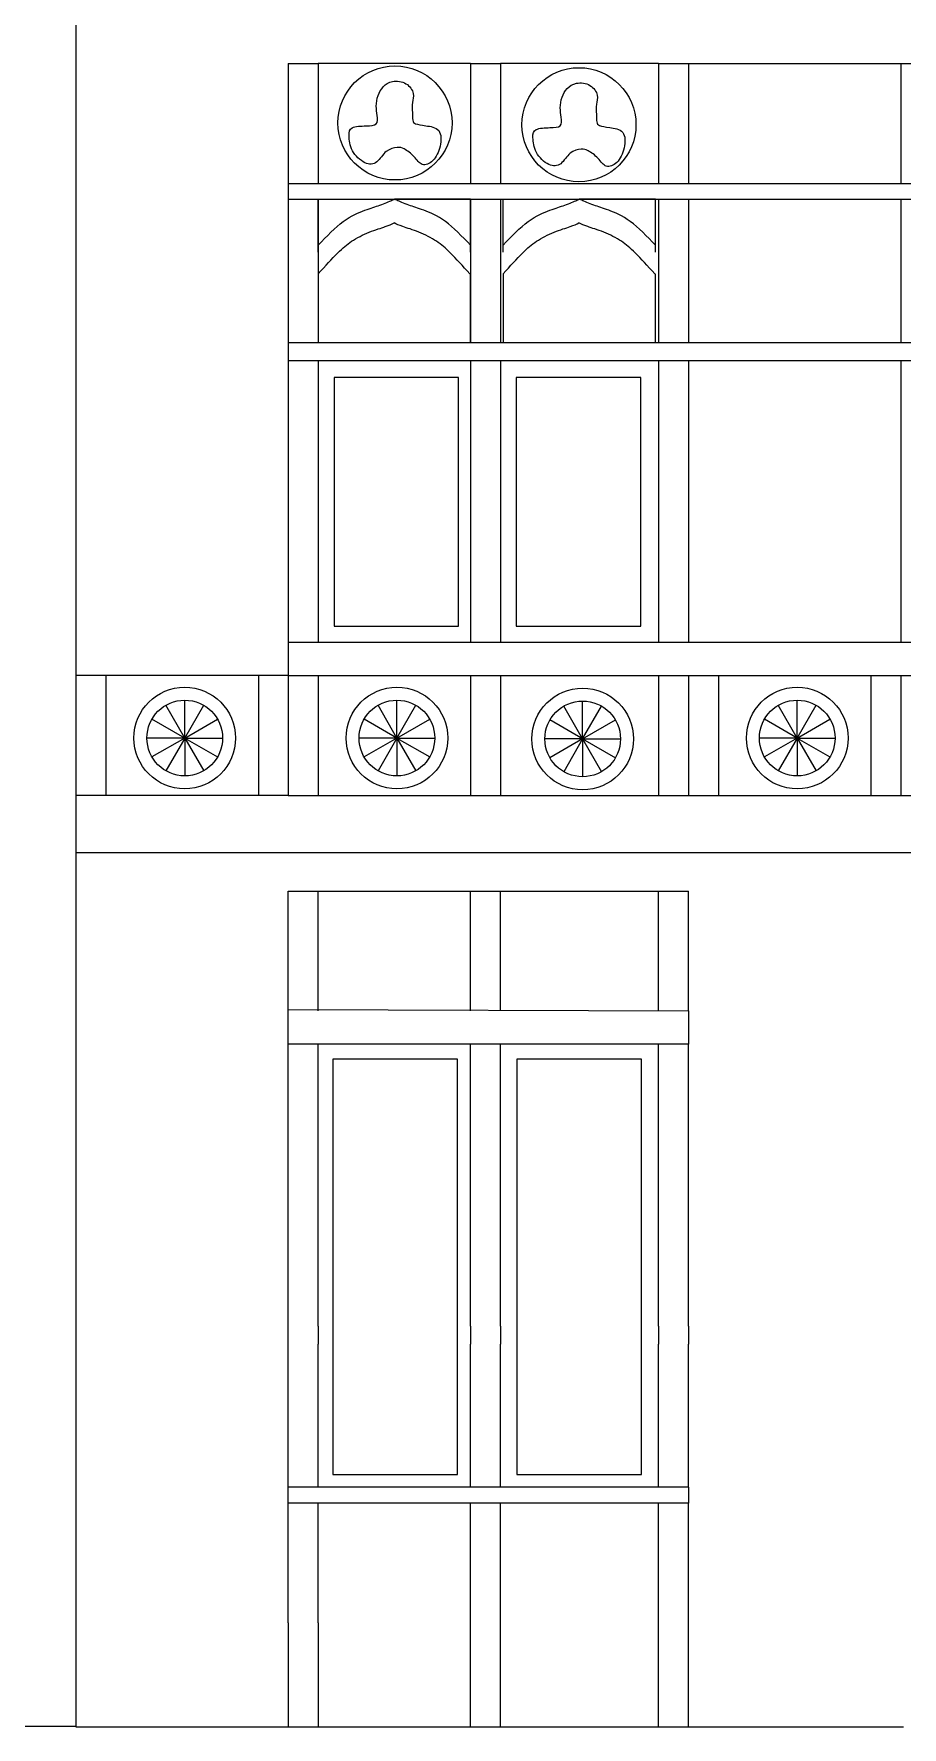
# Model space of a CAD drawing. Header units: centimetres. Extents: x -61 to 61, y -26 to 26.
# Drawn here: x 19.19 to 24.64, y -23.35 to -12.72 of the extents above; entities that cross this region are included whole.
import ezdxf

# ---------------------------------------------------------------- set-up
doc = ezdxf.new("R2010")
doc.units = ezdxf.units.CM
doc.header["$MEASUREMENT"] = 0
doc.layers.add('layer 1', color=7, linetype='Continuous')

msp = doc.modelspace()

# ---------------------------------------------------------------- linework, layer by layer
at = {"layer": 'layer 1', "color": 177, "lineweight": 9}
for points in [[(19.45471, -23.34542), (19.45471, -23.34542), (19.45471, -12.0619), (19.45471, -12.0619)], [(20.78664, -12.9035), (20.78664, -12.9035), (20.97435, -12.90314), (20.97435, -12.90314)], [(20.78664, -12.9035), (20.78664, -12.9035), (20.78664, -13.65576), (20.78664, -13.65576)], [(20.97435, -12.90314), (20.97435, -12.90314), (20.97435, -13.65576), (20.97435, -13.65576)], [(21.93084, -12.90314), (21.93084, -12.90314), (20.97435, -12.90314), (20.97435, -12.90314)], [(21.93084, -12.90314), (21.93084, -12.90314), (21.93084, -13.65576), (21.93084, -13.65576)], [(21.93084, -12.90314), (21.93084, -12.90314), (22.11855, -12.90314), (22.11855, -12.90314)], [(22.11855, -12.90314), (22.11855, -12.90314), (22.11855, -13.65576), (22.11855, -13.65576)], [(23.11168, -12.90314), (23.11168, -12.90314), (22.11855, -12.90314), (22.11855, -12.90314)], [(23.11168, -12.90314), (23.11168, -12.90314), (23.11168, -13.65576), (23.11168, -13.65576)], [(23.11168, -12.90314), (23.11168, -12.90314), (23.29939, -12.90314), (23.29939, -12.90314)], [(23.29939, -12.90314), (23.29939, -12.90314), (23.29939, -13.65576), (23.29939, -13.65576)], [(24.6313, -12.90314), (24.6313, -12.90314), (24.6313, -13.65576), (24.6313, -13.65576)], [(20.78664, -13.65576), (20.78664, -13.65576), (30.80101, -13.65576), (30.80101, -13.65576)], [(20.78664, -13.65576), (20.78664, -13.65576), (20.78664, -13.75475), (20.78664, -13.75475)], [(20.78664, -13.75475), (20.78664, -13.75475), (20.78664, -14.65322), (20.78664, -14.65322)], [(20.78664, -13.75475), (20.78664, -13.75475), (30.80101, -13.75475), (30.80101, -13.75475)], [(20.97435, -13.75475), (20.97435, -13.75475), (20.97435, -14.65322), (20.97435, -14.65322)], [(21.93084, -13.75475), (21.93084, -13.75475), (21.93084, -14.65322), (21.93084, -14.65322)], [(22.11855, -13.75475), (22.11855, -13.75475), (22.11855, -14.65322), (22.11855, -14.65322)], [(23.11168, -13.75475), (23.11168, -13.75475), (23.11168, -14.65322), (23.11168, -14.65322)], [(23.29939, -13.75475), (23.29939, -13.75475), (23.29939, -14.65322), (23.29939, -14.65322)], [(24.6313, -13.75475), (24.6313, -13.75475), (24.6313, -14.65322), (24.6313, -14.65322)], [(20.78664, -14.65322), (20.78664, -14.65322), (30.80101, -14.65322), (30.80101, -14.65322)], [(20.78664, -14.65322), (20.78664, -14.65322), (20.78664, -14.76665), (20.78664, -14.76665)], [(20.78664, -14.76665), (20.78664, -14.76665), (20.78664, -16.53611), (20.78664, -16.53611)], [(20.78664, -14.76665), (20.78664, -14.76665), (30.80101, -14.76665), (30.80101, -14.76665)], [(20.97435, -14.76665), (20.97435, -14.76665), (20.97435, -16.53611), (20.97435, -16.53611)], [(21.93084, -14.76665), (21.93084, -14.76665), (21.93084, -16.53611), (21.93084, -16.53611)], [(22.11855, -14.76665), (22.11855, -14.76665), (22.11855, -16.53611), (22.11855, -16.53611)], [(23.11168, -14.76665), (23.11168, -14.76665), (23.11168, -16.53611), (23.11168, -16.53611)], [(23.29939, -14.76665), (23.29939, -14.76665), (23.29939, -16.53611), (23.29939, -16.53611)], [(24.6313, -14.76665), (24.6313, -14.76665), (24.6313, -16.53611), (24.6313, -16.53611)], [(20.78664, -16.53611), (20.78664, -16.53611), (30.98872, -16.53611), (30.98872, -16.53611)], [(20.78664, -16.53611), (20.78664, -16.53611), (20.78664, -16.74509), (20.78664, -16.74509)], [(20.78664, -16.74509), (20.78664, -16.74509), (19.45473, -16.74509), (19.45473, -16.74509)], [(19.64244, -16.74509), (19.64244, -16.74509), (19.64244, -17.49702), (19.64244, -17.49702)], [(20.59892, -16.74509), (20.59892, -16.74509), (20.59892, -17.49702), (20.59892, -17.49702)], [(20.78664, -16.74509), (20.78664, -16.74509), (20.78664, -17.49702), (20.78664, -17.49702)], [(20.78664, -16.74509), (20.78664, -16.74509), (32.13292, -16.74509), (32.13292, -16.74509)], [(20.97435, -16.74509), (20.97435, -16.74509), (20.97435, -17.49702), (20.97435, -17.49702)], [(21.93084, -16.74509), (21.93084, -16.74509), (21.93084, -17.49702), (21.93084, -17.49702)], [(22.11855, -16.74509), (22.11855, -16.74509), (22.11855, -17.49702), (22.11855, -17.49702)], [(23.11168, -16.74509), (23.11168, -16.74509), (23.11168, -17.49702), (23.11168, -17.49702)], [(23.29939, -16.74509), (23.29939, -16.74509), (23.29939, -17.49702), (23.29939, -17.49702)], [(23.48711, -16.74509), (23.48711, -16.74509), (23.48711, -17.49702), (23.48711, -17.49702)], [(24.44359, -16.74509), (24.44359, -16.74509), (24.44359, -17.49702), (24.44359, -17.49702)], [(24.6313, -16.74509), (24.6313, -16.74509), (24.6313, -17.49702), (24.6313, -17.49702)], [(20.13678, -17.13692), (20.13678, -17.13692), (20.13678, -16.89939), (20.13678, -16.89939)], [(21.46869, -17.13692), (21.46869, -17.13692), (21.46869, -16.89939), (21.46869, -16.89939)], [(23.98144, -17.13692), (23.98144, -17.13692), (23.98144, -16.89939), (23.98144, -16.89939)], [(20.13678, -17.13692), (20.13678, -17.13692), (20.01801, -16.93121), (20.01801, -16.93121)], [(20.13678, -17.13692), (20.13678, -17.13692), (20.25554, -16.93121), (20.25554, -16.93121)], [(21.46869, -17.13692), (21.46869, -17.13692), (21.34992, -16.93121), (21.34992, -16.93121)], [(21.46869, -17.13692), (21.46869, -17.13692), (21.58745, -16.93121), (21.58745, -16.93121)], [(22.63458, -17.14242), (22.63458, -17.14242), (22.51581, -16.93671), (22.51581, -16.93671)], [(22.63458, -17.14242), (22.63458, -17.14242), (22.63458, -16.90489), (22.63458, -16.90489)], [(22.63458, -17.14242), (22.63458, -17.14242), (22.75335, -16.93671), (22.75335, -16.93671)], [(23.98144, -17.13692), (23.98144, -17.13692), (23.86268, -16.93121), (23.86268, -16.93121)], [(23.98144, -17.13692), (23.98144, -17.13692), (24.10021, -16.93121), (24.10021, -16.93121)], [(20.13678, -17.13692), (20.13678, -17.13692), (19.93107, -17.01815), (19.93107, -17.01815)], [(20.13678, -17.13692), (20.13678, -17.13692), (20.34248, -17.01815), (20.34248, -17.01815)], [(21.46869, -17.13692), (21.46869, -17.13692), (21.26298, -17.01815), (21.26298, -17.01815)], [(21.46869, -17.13692), (21.46869, -17.13692), (21.6744, -17.01815), (21.6744, -17.01815)], [(22.63458, -17.14242), (22.63458, -17.14242), (22.42887, -17.02366), (22.42887, -17.02366)], [(22.63458, -17.14242), (22.63458, -17.14242), (22.84029, -17.02366), (22.84029, -17.02366)], [(23.98144, -17.13692), (23.98144, -17.13692), (23.77573, -17.01815), (23.77573, -17.01815)], [(23.98144, -17.13692), (23.98144, -17.13692), (24.18715, -17.01815), (24.18715, -17.01815)], [(20.13678, -17.13692), (20.13678, -17.13692), (19.89924, -17.13692), (19.89924, -17.13692)], [(20.13678, -17.13692), (20.13678, -17.13692), (19.93107, -17.25568), (19.93107, -17.25568)], [(20.13678, -17.13692), (20.13678, -17.13692), (20.01801, -17.34263), (20.01801, -17.34263)], [(20.13678, -17.13692), (20.13678, -17.13692), (20.13678, -17.37445), (20.13678, -17.37445)], [(20.13678, -17.13692), (20.13678, -17.13692), (20.25554, -17.34263), (20.25554, -17.34263)], [(20.13678, -17.13692), (20.13678, -17.13692), (20.34248, -17.25568), (20.34248, -17.25568)], [(20.13678, -17.13692), (20.13678, -17.13692), (20.37431, -17.13692), (20.37431, -17.13692)], [(21.46869, -17.13692), (21.46869, -17.13692), (21.23116, -17.13692), (21.23116, -17.13692)], [(21.46869, -17.13692), (21.46869, -17.13692), (21.26298, -17.25568), (21.26298, -17.25568)], [(21.46869, -17.13692), (21.46869, -17.13692), (21.34992, -17.34263), (21.34992, -17.34263)], [(21.46869, -17.13692), (21.46869, -17.13692), (21.46869, -17.37445), (21.46869, -17.37445)], [(21.46869, -17.13692), (21.46869, -17.13692), (21.58745, -17.34263), (21.58745, -17.34263)], [(21.46869, -17.13692), (21.46869, -17.13692), (21.6744, -17.25568), (21.6744, -17.25568)], [(21.46869, -17.13692), (21.46869, -17.13692), (21.70622, -17.13692), (21.70622, -17.13692)], [(22.63458, -17.14242), (22.63458, -17.14242), (22.39705, -17.14242), (22.39705, -17.14242)], [(22.63458, -17.14242), (22.63458, -17.14242), (22.42887, -17.26119), (22.42887, -17.26119)], [(22.63458, -17.14242), (22.63458, -17.14242), (22.51581, -17.34813), (22.51581, -17.34813)], [(22.63458, -17.14242), (22.63458, -17.14242), (22.63458, -17.37995), (22.63458, -17.37995)], [(22.63458, -17.14242), (22.63458, -17.14242), (22.75335, -17.34813), (22.75335, -17.34813)], [(22.63458, -17.14242), (22.63458, -17.14242), (22.84029, -17.26119), (22.84029, -17.26119)], [(22.63458, -17.14242), (22.63458, -17.14242), (22.87211, -17.14242), (22.87211, -17.14242)], [(23.98144, -17.13692), (23.98144, -17.13692), (23.74391, -17.13692), (23.74391, -17.13692)], [(23.98144, -17.13692), (23.98144, -17.13692), (23.77573, -17.25568), (23.77573, -17.25568)], [(23.98144, -17.13692), (23.98144, -17.13692), (23.86268, -17.34263), (23.86268, -17.34263)], [(23.98144, -17.13692), (23.98144, -17.13692), (23.98144, -17.37445), (23.98144, -17.37445)], [(23.98144, -17.13692), (23.98144, -17.13692), (24.10021, -17.34263), (24.10021, -17.34263)], [(23.98144, -17.13692), (23.98144, -17.13692), (24.18715, -17.25568), (24.18715, -17.25568)], [(23.98144, -17.13692), (23.98144, -17.13692), (24.21897, -17.13692), (24.21897, -17.13692)], [(20.78664, -17.49702), (20.78664, -17.49702), (19.45473, -17.49702), (19.45473, -17.49702)], [(20.78664, -17.49702), (20.78664, -17.49702), (32.13292, -17.49702), (32.13292, -17.49702)], [(19.45471, -17.85611), (19.45471, -17.85611), (32.1329, -17.85611), (32.1329, -17.85611)], [(20.78664, -22.69157), (20.78664, -22.69157), (20.78664, -18.0977), (20.78664, -18.0977)], [(20.78664, -18.0977), (20.78664, -18.0977), (23.29939, -18.0977), (23.29939, -18.0977)], [(20.97435, -18.84962), (20.97435, -18.84962), (20.97435, -18.0977), (20.97435, -18.0977)], [(21.93084, -18.84962), (21.93084, -18.84962), (21.93084, -18.0977), (21.93084, -18.0977)], [(22.11855, -18.84962), (22.11855, -18.84962), (22.11855, -18.0977), (22.11855, -18.0977)], [(23.11168, -18.84962), (23.11168, -18.84962), (23.11168, -18.0977), (23.11168, -18.0977)], [(23.29939, -18.84962), (23.29939, -18.84962), (23.29939, -18.0977), (23.29939, -18.0977)], [(20.97435, -20.82806), (20.97435, -20.82806), (20.97435, -19.0586), (20.97435, -19.0586)], [(21.93084, -20.82806), (21.93084, -20.82806), (21.93084, -19.0586), (21.93084, -19.0586)], [(22.11855, -20.82806), (22.11855, -20.82806), (22.11855, -19.0586), (22.11855, -19.0586)], [(23.11168, -20.82806), (23.11168, -20.82806), (23.11168, -19.0586), (23.11168, -19.0586)], [(23.29939, -20.82806), (23.29939, -20.82806), (23.29939, -19.0586), (23.29939, -19.0586)], [(20.97435, -20.82806), (20.97435, -20.82806), (20.97435, -20.94149), (20.97435, -20.94149)], [(21.93084, -20.82806), (21.93084, -20.82806), (21.93084, -20.94149), (21.93084, -20.94149)], [(22.11855, -20.82806), (22.11855, -20.82806), (22.11855, -20.94149), (22.11855, -20.94149)], [(23.11168, -20.82806), (23.11168, -20.82806), (23.11168, -20.94149), (23.11168, -20.94149)], [(23.29939, -20.82806), (23.29939, -20.82806), (23.29939, -20.94149), (23.29939, -20.94149)], [(20.97435, -21.83996), (20.97435, -21.83996), (20.97435, -20.94149), (20.97435, -20.94149)], [(21.93084, -21.83996), (21.93084, -21.83996), (21.93084, -20.94149), (21.93084, -20.94149)], [(22.11855, -21.83996), (22.11855, -21.83996), (22.11855, -20.94149), (22.11855, -20.94149)], [(23.11168, -21.83996), (23.11168, -21.83996), (23.11168, -20.94149), (23.11168, -20.94149)], [(23.29939, -21.83996), (23.29939, -21.83996), (23.29939, -20.94149), (23.29939, -20.94149)], [(23.29939, -21.83996), (23.29939, -21.83996), (20.78664, -21.83996), (20.78664, -21.83996)], [(23.29939, -21.83996), (23.29939, -21.83996), (23.29939, -21.93895), (23.29939, -21.93895)], [(23.29939, -21.93895), (23.29939, -21.93895), (20.78664, -21.93895), (20.78664, -21.93895)], [(20.97435, -22.69157), (20.97435, -22.69157), (20.97435, -21.93895), (20.97435, -21.93895)], [(21.93084, -23.34542), (21.93084, -23.34542), (21.93084, -21.93895), (21.93084, -21.93895)], [(22.11855, -23.34542), (22.11855, -23.34542), (22.11855, -21.93895), (22.11855, -21.93895)], [(23.11168, -23.34542), (23.11168, -23.34542), (23.11168, -21.93895), (23.11168, -21.93895)], [(23.29939, -23.34542), (23.29939, -23.34542), (23.29939, -21.93895), (23.29939, -21.93895)], [(20.78664, -22.69157), (20.78664, -22.69157), (20.78664, -23.34542), (20.78664, -23.34542)], [(20.97435, -22.69157), (20.97435, -22.69157), (20.97435, -23.34542), (20.97435, -23.34542)]]:
    msp.add_open_spline(points, degree=3, dxfattribs=at)
for points, knots in [([(21.45651, -13.6341), (21.65423, -13.6341), (21.81452, -13.47381), (21.81452, -13.27609), (21.81452, -13.27609), (21.81452, -13.07837), (21.65423, -12.91808), (21.45651, -12.91808), (21.45651, -12.91808), (21.25879, -12.91808), (21.0985, -13.07837), (21.0985, -13.27609), (21.0985, -13.27609), (21.0985, -13.47381), (21.25879, -13.6341), (21.45651, -13.6341)], [0, 0, 0, 0, 0.2, 0.2, 0.2, 0.2, 0.4, 0.4, 0.4, 0.4, 0.6, 0.6, 0.6, 0.6, 1, 1, 1, 1]), ([(22.6114, -13.6451), (22.80913, -13.6451), (22.96941, -13.48481), (22.96941, -13.28709), (22.96941, -13.28709), (22.96941, -13.08937), (22.80913, -12.92908), (22.6114, -12.92908), (22.6114, -12.92908), (22.41368, -12.92908), (22.2534, -13.08937), (22.2534, -13.28709), (22.2534, -13.28709), (22.2534, -13.48481), (22.41368, -13.6451), (22.6114, -13.6451)], [0, 0, 0, 0, 0.2, 0.2, 0.2, 0.2, 0.4, 0.4, 0.4, 0.4, 0.6, 0.6, 0.6, 0.6, 1, 1, 1, 1]), ([(23.29939, -12.90314), (23.29939, -12.90314), (24.6313, -12.90314), (24.6313, -12.90314), (24.6313, -12.90314), (24.6313, -12.90314), (24.81902, -12.90314), (24.81902, -12.90314)], [0, 0, 0, 0, 0.33333333, 0.33333333, 0.33333333, 0.33333333, 1, 1, 1, 1]), ([(20.13678, -17.45589), (20.31294, -17.45589), (20.45574, -17.31308), (20.45574, -17.13692), (20.45574, -17.13692), (20.45574, -16.96076), (20.31294, -16.81795), (20.13678, -16.81795), (20.13678, -16.81795), (19.96061, -16.81795), (19.81781, -16.96076), (19.81781, -17.13692), (19.81781, -17.13692), (19.81781, -17.31308), (19.96061, -17.45589), (20.13678, -17.45589)], [0, 0, 0, 0, 0.2, 0.2, 0.2, 0.2, 0.4, 0.4, 0.4, 0.4, 0.6, 0.6, 0.6, 0.6, 1, 1, 1, 1]), ([(20.13678, -17.37445), (20.26796, -17.37445), (20.37431, -17.2681), (20.37431, -17.13692), (20.37431, -17.13692), (20.37431, -17.00574), (20.26796, -16.89939), (20.13678, -16.89939), (20.13678, -16.89939), (20.00559, -16.89939), (19.89924, -17.00574), (19.89924, -17.13692), (19.89924, -17.13692), (19.89924, -17.2681), (20.00559, -17.37445), (20.13678, -17.37445)], [0, 0, 0, 0, 0.2, 0.2, 0.2, 0.2, 0.4, 0.4, 0.4, 0.4, 0.6, 0.6, 0.6, 0.6, 1, 1, 1, 1]), ([(21.46869, -17.45589), (21.64485, -17.45589), (21.78766, -17.31308), (21.78766, -17.13692), (21.78766, -17.13692), (21.78766, -16.96076), (21.64485, -16.81795), (21.46869, -16.81795), (21.46869, -16.81795), (21.29253, -16.81795), (21.14972, -16.96076), (21.14972, -17.13692), (21.14972, -17.13692), (21.14972, -17.31308), (21.29253, -17.45589), (21.46869, -17.45589)], [0, 0, 0, 0, 0.2, 0.2, 0.2, 0.2, 0.4, 0.4, 0.4, 0.4, 0.6, 0.6, 0.6, 0.6, 1, 1, 1, 1]), ([(21.46869, -17.37445), (21.59987, -17.37445), (21.70622, -17.2681), (21.70622, -17.13692), (21.70622, -17.13692), (21.70622, -17.00574), (21.59987, -16.89939), (21.46869, -16.89939), (21.46869, -16.89939), (21.3375, -16.89939), (21.23116, -17.00574), (21.23116, -17.13692), (21.23116, -17.13692), (21.23116, -17.2681), (21.3375, -17.37445), (21.46869, -17.37445)], [0, 0, 0, 0, 0.2, 0.2, 0.2, 0.2, 0.4, 0.4, 0.4, 0.4, 0.6, 0.6, 0.6, 0.6, 1, 1, 1, 1]), ([(22.63458, -17.46139), (22.81074, -17.46139), (22.95355, -17.31858), (22.95355, -17.14242), (22.95355, -17.14242), (22.95355, -16.96626), (22.81074, -16.82345), (22.63458, -16.82345), (22.63458, -16.82345), (22.45842, -16.82345), (22.31561, -16.96626), (22.31561, -17.14242), (22.31561, -17.14242), (22.31561, -17.31858), (22.45842, -17.46139), (22.63458, -17.46139)], [0, 0, 0, 0, 0.2, 0.2, 0.2, 0.2, 0.4, 0.4, 0.4, 0.4, 0.6, 0.6, 0.6, 0.6, 1, 1, 1, 1]), ([(23.98144, -17.45589), (24.1576, -17.45589), (24.30041, -17.31308), (24.30041, -17.13692), (24.30041, -17.13692), (24.30041, -16.96076), (24.1576, -16.81795), (23.98144, -16.81795), (23.98144, -16.81795), (23.80528, -16.81795), (23.66247, -16.96076), (23.66247, -17.13692), (23.66247, -17.13692), (23.66247, -17.31308), (23.80528, -17.45589), (23.98144, -17.45589)], [0, 0, 0, 0, 0.2, 0.2, 0.2, 0.2, 0.4, 0.4, 0.4, 0.4, 0.6, 0.6, 0.6, 0.6, 1, 1, 1, 1]), ([(23.98144, -17.37445), (24.11262, -17.37445), (24.21897, -17.2681), (24.21897, -17.13692), (24.21897, -17.13692), (24.21897, -17.00574), (24.11262, -16.89939), (23.98144, -16.89939), (23.98144, -16.89939), (23.85026, -16.89939), (23.74391, -17.00574), (23.74391, -17.13692), (23.74391, -17.13692), (23.74391, -17.2681), (23.85026, -17.37445), (23.98144, -17.37445)], [0, 0, 0, 0, 0.2, 0.2, 0.2, 0.2, 0.4, 0.4, 0.4, 0.4, 0.6, 0.6, 0.6, 0.6, 1, 1, 1, 1]), ([(22.63458, -17.37995), (22.76576, -17.37995), (22.87211, -17.2736), (22.87211, -17.14242), (22.87211, -17.14242), (22.87211, -17.01124), (22.76576, -16.90489), (22.63458, -16.90489), (22.63458, -16.90489), (22.5034, -16.90489), (22.39705, -17.01124), (22.39705, -17.14242), (22.39705, -17.14242), (22.39705, -17.2736), (22.5034, -17.37995), (22.63458, -17.37995)], [0, 0, 0, 0, 0.2, 0.2, 0.2, 0.2, 0.4, 0.4, 0.4, 0.4, 0.6, 0.6, 0.6, 0.6, 1, 1, 1, 1]), ([(20.78664, -18.84135), (20.78664, -18.84135), (23.29939, -18.84962), (23.29939, -18.84962), (23.29939, -18.84962), (23.29939, -18.84962), (23.29939, -19.0586), (23.29939, -19.0586), (23.29939, -19.0586), (23.29939, -19.0586), (20.78664, -19.0586), (20.78664, -19.0586)], [0, 0, 0, 0, 0.25, 0.25, 0.25, 0.25, 0.5, 0.5, 0.5, 0.5, 1, 1, 1, 1])]:
    msp.add_open_spline(points, degree=3, knots=knots, dxfattribs=at)
at = {"layer": 'layer 1', "color": 242, "lineweight": 9}
for points, knots in [([(21.33926, -13.28243), (21.32826, -13.29343), (21.30442, -13.29343), (21.27418, -13.29434), (21.27418, -13.29434), (21.24393, -13.29526), (21.20727, -13.2971), (21.18802, -13.30626), (21.18802, -13.30626), (21.16877, -13.31543), (21.16694, -13.33193), (21.16785, -13.35759), (21.16785, -13.35759), (21.16877, -13.38326), (21.17244, -13.41808), (21.18985, -13.45017), (21.18985, -13.45017), (21.20727, -13.48225), (21.23844, -13.51158), (21.26685, -13.52533), (21.26685, -13.52533), (21.29526, -13.53908), (21.32093, -13.53724), (21.34201, -13.52074), (21.34201, -13.52074), (21.36309, -13.50424), (21.37959, -13.47308), (21.40165, -13.45511), (21.40165, -13.45511), (21.42372, -13.43714), (21.45134, -13.43235), (21.46967, -13.43052), (21.46967, -13.43052), (21.48801, -13.42869), (21.49704, -13.4298), (21.51439, -13.43952), (21.51439, -13.43952), (21.53174, -13.44925), (21.5574, -13.46758), (21.57665, -13.48774), (21.57665, -13.48774), (21.5959, -13.50791), (21.60873, -13.52991), (21.62798, -13.53632), (21.62798, -13.53632), (21.64723, -13.54274), (21.67289, -13.53358), (21.69398, -13.5125), (21.69398, -13.5125), (21.71506, -13.49141), (21.73156, -13.45842), (21.73988, -13.42207), (21.73988, -13.42207), (21.74821, -13.38573), (21.74837, -13.34604), (21.73095, -13.32403), (21.73095, -13.32403), (21.71353, -13.30204), (21.67855, -13.29774), (21.6499, -13.29361), (21.6499, -13.29361), (21.62125, -13.28949), (21.59893, -13.28557), (21.58607, -13.28074), (21.58607, -13.28074), (21.57322, -13.27591), (21.56982, -13.27019), (21.56822, -13.25873), (21.56822, -13.25873), (21.56663, -13.24727), (21.56684, -13.23006), (21.56594, -13.21014), (21.56594, -13.21014), (21.56505, -13.19022), (21.56306, -13.16758), (21.56573, -13.14801), (21.56573, -13.14801), (21.56841, -13.12844), (21.57574, -13.11194), (21.57115, -13.09086), (21.57115, -13.09086), (21.56657, -13.06978), (21.55007, -13.04412), (21.52532, -13.02945), (21.52532, -13.02945), (21.50058, -13.01479), (21.46758, -13.01112), (21.44192, -13.0157), (21.44192, -13.0157), (21.41625, -13.02029), (21.39792, -13.03312), (21.38325, -13.0487), (21.38325, -13.0487), (21.36859, -13.06428), (21.35759, -13.08262), (21.35026, -13.1037), (21.35026, -13.1037), (21.34292, -13.12478), (21.33926, -13.14861), (21.33926, -13.16969), (21.33926, -13.16969), (21.33926, -13.19077), (21.34292, -13.2091), (21.34567, -13.22926), (21.34567, -13.22926), (21.34843, -13.24943), (21.35026, -13.27143), (21.33926, -13.28243)], [0, 0, 0, 0, 0.03571429, 0.03571429, 0.03571429, 0.03571429, 0.07142857, 0.07142857, 0.07142857, 0.07142857, 0.10714286, 0.10714286, 0.10714286, 0.10714286, 0.14285714, 0.14285714, 0.14285714, 0.14285714, 0.17857143, 0.17857143, 0.17857143, 0.17857143, 0.21428571, 0.21428571, 0.21428571, 0.21428571, 0.25, 0.25, 0.25, 0.25, 0.28571429, 0.28571429, 0.28571429, 0.28571429, 0.32142857, 0.32142857, 0.32142857, 0.32142857, 0.35714286, 0.35714286, 0.35714286, 0.35714286, 0.39285714, 0.39285714, 0.39285714, 0.39285714, 0.42857143, 0.42857143, 0.42857143, 0.42857143, 0.46428571, 0.46428571, 0.46428571, 0.46428571, 0.5, 0.5, 0.5, 0.5, 0.53571429, 0.53571429, 0.53571429, 0.53571429, 0.57142857, 0.57142857, 0.57142857, 0.57142857, 0.60714286, 0.60714286, 0.60714286, 0.60714286, 0.64285714, 0.64285714, 0.64285714, 0.64285714, 0.67857143, 0.67857143, 0.67857143, 0.67857143, 0.71428571, 0.71428571, 0.71428571, 0.71428571, 0.75, 0.75, 0.75, 0.75, 0.78571429, 0.78571429, 0.78571429, 0.78571429, 0.82142857, 0.82142857, 0.82142857, 0.82142857, 0.85714286, 0.85714286, 0.85714286, 0.85714286, 0.89285714, 0.89285714, 0.89285714, 0.89285714, 0.92857143, 0.92857143, 0.92857143, 0.92857143, 1, 1, 1, 1]), ([(22.49415, -13.29343), (22.48315, -13.30443), (22.45932, -13.30443), (22.42907, -13.30534), (22.42907, -13.30534), (22.39883, -13.30626), (22.36216, -13.3081), (22.34291, -13.31726), (22.34291, -13.31726), (22.32367, -13.32643), (22.32183, -13.34293), (22.32275, -13.36859), (22.32275, -13.36859), (22.32367, -13.39426), (22.32733, -13.42908), (22.34474, -13.46117), (22.34474, -13.46117), (22.36216, -13.49325), (22.39333, -13.52258), (22.42174, -13.53633), (22.42174, -13.53633), (22.45016, -13.55008), (22.47582, -13.54824), (22.4969, -13.53174), (22.4969, -13.53174), (22.51798, -13.51524), (22.53448, -13.48408), (22.55655, -13.46611), (22.55655, -13.46611), (22.57861, -13.44814), (22.60623, -13.44335), (22.62457, -13.44152), (22.62457, -13.44152), (22.6429, -13.43969), (22.65193, -13.4408), (22.66928, -13.45052), (22.66928, -13.45052), (22.68663, -13.46025), (22.7123, -13.47858), (22.73154, -13.49874), (22.73154, -13.49874), (22.75079, -13.51891), (22.76363, -13.54091), (22.78287, -13.54732), (22.78287, -13.54732), (22.80212, -13.55374), (22.82779, -13.54458), (22.84887, -13.5235), (22.84887, -13.5235), (22.86995, -13.50242), (22.88645, -13.46942), (22.89477, -13.43307), (22.89477, -13.43307), (22.9031, -13.39673), (22.90326, -13.35704), (22.88584, -13.33503), (22.88584, -13.33503), (22.86843, -13.31304), (22.83344, -13.30874), (22.80479, -13.30462), (22.80479, -13.30462), (22.77614, -13.30049), (22.75382, -13.29657), (22.74097, -13.29174), (22.74097, -13.29174), (22.72811, -13.28691), (22.72471, -13.2812), (22.72312, -13.26973), (22.72312, -13.26973), (22.72152, -13.25827), (22.72173, -13.24106), (22.72083, -13.22114), (22.72083, -13.22114), (22.71994, -13.20122), (22.71796, -13.17858), (22.72063, -13.15901), (22.72063, -13.15901), (22.7233, -13.13944), (22.73063, -13.12295), (22.72605, -13.10186), (22.72605, -13.10186), (22.72146, -13.08078), (22.70496, -13.05512), (22.68021, -13.04045), (22.68021, -13.04045), (22.65547, -13.02579), (22.62247, -13.02213), (22.59681, -13.0267), (22.59681, -13.0267), (22.57114, -13.03129), (22.55282, -13.04412), (22.53815, -13.0597), (22.53815, -13.0597), (22.52348, -13.07528), (22.51249, -13.09362), (22.50515, -13.1147), (22.50515, -13.1147), (22.49782, -13.13578), (22.49415, -13.15961), (22.49415, -13.18069), (22.49415, -13.18069), (22.49415, -13.20177), (22.49782, -13.2201), (22.50057, -13.24026), (22.50057, -13.24026), (22.50332, -13.26043), (22.50515, -13.28243), (22.49415, -13.29343)], [0, 0, 0, 0, 0.03571429, 0.03571429, 0.03571429, 0.03571429, 0.07142857, 0.07142857, 0.07142857, 0.07142857, 0.10714286, 0.10714286, 0.10714286, 0.10714286, 0.14285714, 0.14285714, 0.14285714, 0.14285714, 0.17857143, 0.17857143, 0.17857143, 0.17857143, 0.21428571, 0.21428571, 0.21428571, 0.21428571, 0.25, 0.25, 0.25, 0.25, 0.28571429, 0.28571429, 0.28571429, 0.28571429, 0.32142857, 0.32142857, 0.32142857, 0.32142857, 0.35714286, 0.35714286, 0.35714286, 0.35714286, 0.39285714, 0.39285714, 0.39285714, 0.39285714, 0.42857143, 0.42857143, 0.42857143, 0.42857143, 0.46428571, 0.46428571, 0.46428571, 0.46428571, 0.5, 0.5, 0.5, 0.5, 0.53571429, 0.53571429, 0.53571429, 0.53571429, 0.57142857, 0.57142857, 0.57142857, 0.57142857, 0.60714286, 0.60714286, 0.60714286, 0.60714286, 0.64285714, 0.64285714, 0.64285714, 0.64285714, 0.67857143, 0.67857143, 0.67857143, 0.67857143, 0.71428571, 0.71428571, 0.71428571, 0.71428571, 0.75, 0.75, 0.75, 0.75, 0.78571429, 0.78571429, 0.78571429, 0.78571429, 0.82142857, 0.82142857, 0.82142857, 0.82142857, 0.85714286, 0.85714286, 0.85714286, 0.85714286, 0.89285714, 0.89285714, 0.89285714, 0.89285714, 0.92857143, 0.92857143, 0.92857143, 0.92857143, 1, 1, 1, 1]), ([(20.97435, -14.08655), (20.97435, -14.08655), (20.97435, -13.75475), (20.97435, -13.75475), (20.97435, -13.75475), (20.97435, -13.75475), (21.45259, -13.75475), (21.45259, -13.75475)], [0, 0, 0, 0, 0.33333333, 0.33333333, 0.33333333, 0.33333333, 1, 1, 1, 1]), ([(20.97435, -14.04256), (21.02792, -13.98756), (21.0815, -13.93256), (21.13211, -13.89498), (21.13211, -13.89498), (21.18273, -13.8574), (21.23039, -13.83724), (21.26797, -13.82349), (21.26797, -13.82349), (21.30555, -13.80974), (21.33305, -13.80241), (21.36214, -13.79202), (21.36214, -13.79202), (21.39123, -13.78164), (21.42191, -13.76819), (21.43725, -13.76147), (21.43725, -13.76147), (21.45259, -13.75475), (21.45259, -13.75475), (21.45259, -13.75475)], [0, 0, 0, 0, 0.16666667, 0.16666667, 0.16666667, 0.16666667, 0.33333333, 0.33333333, 0.33333333, 0.33333333, 0.5, 0.5, 0.5, 0.5, 0.66666667, 0.66666667, 0.66666667, 0.66666667, 1, 1, 1, 1]), ([(21.93084, -14.08655), (21.93084, -14.08655), (21.93084, -13.75475), (21.93084, -13.75475), (21.93084, -13.75475), (21.93084, -13.75475), (21.45259, -13.75475), (21.45259, -13.75475)], [0, 0, 0, 0, 0.33333333, 0.33333333, 0.33333333, 0.33333333, 1, 1, 1, 1]), ([(21.93084, -14.04256), (21.87727, -13.98756), (21.82369, -13.93256), (21.77308, -13.89498), (21.77308, -13.89498), (21.72246, -13.8574), (21.6748, -13.83724), (21.63722, -13.82349), (21.63722, -13.82349), (21.59964, -13.80974), (21.57214, -13.80241), (21.54305, -13.79202), (21.54305, -13.79202), (21.51396, -13.78164), (21.48328, -13.76819), (21.46794, -13.76147), (21.46794, -13.76147), (21.45259, -13.75475), (21.45259, -13.75475), (21.45259, -13.75475)], [0, 0, 0, 0, 0.16666667, 0.16666667, 0.16666667, 0.16666667, 0.33333333, 0.33333333, 0.33333333, 0.33333333, 0.5, 0.5, 0.5, 0.5, 0.66666667, 0.66666667, 0.66666667, 0.66666667, 1, 1, 1, 1]), ([(22.13505, -14.08655), (22.13505, -14.08655), (22.13505, -13.75475), (22.13505, -13.75475), (22.13505, -13.75475), (22.13505, -13.75475), (22.6133, -13.75475), (22.6133, -13.75475)], [0, 0, 0, 0, 0.33333333, 0.33333333, 0.33333333, 0.33333333, 1, 1, 1, 1]), ([(22.13505, -14.04256), (22.18862, -13.98756), (22.2422, -13.93256), (22.29281, -13.89498), (22.29281, -13.89498), (22.34343, -13.8574), (22.39109, -13.83724), (22.42867, -13.82349), (22.42867, -13.82349), (22.46625, -13.80974), (22.49375, -13.80241), (22.52284, -13.79202), (22.52284, -13.79202), (22.55193, -13.78164), (22.58261, -13.76819), (22.59795, -13.76147), (22.59795, -13.76147), (22.6133, -13.75475), (22.6133, -13.75475), (22.6133, -13.75475)], [0, 0, 0, 0, 0.16666667, 0.16666667, 0.16666667, 0.16666667, 0.33333333, 0.33333333, 0.33333333, 0.33333333, 0.5, 0.5, 0.5, 0.5, 0.66666667, 0.66666667, 0.66666667, 0.66666667, 1, 1, 1, 1]), ([(23.09154, -14.08655), (23.09154, -14.08655), (23.09154, -13.75475), (23.09154, -13.75475), (23.09154, -13.75475), (23.09154, -13.75475), (22.6133, -13.75475), (22.6133, -13.75475)], [0, 0, 0, 0, 0.33333333, 0.33333333, 0.33333333, 0.33333333, 1, 1, 1, 1]), ([(23.09154, -14.04256), (23.03797, -13.98756), (22.98439, -13.93256), (22.93378, -13.89498), (22.93378, -13.89498), (22.88316, -13.8574), (22.8355, -13.83724), (22.79792, -13.82349), (22.79792, -13.82349), (22.76034, -13.80974), (22.73284, -13.80241), (22.70375, -13.79202), (22.70375, -13.79202), (22.67466, -13.78164), (22.64398, -13.76819), (22.62864, -13.76147), (22.62864, -13.76147), (22.6133, -13.75475), (22.6133, -13.75475), (22.6133, -13.75475)], [0, 0, 0, 0, 0.16666667, 0.16666667, 0.16666667, 0.16666667, 0.33333333, 0.33333333, 0.33333333, 0.33333333, 0.5, 0.5, 0.5, 0.5, 0.66666667, 0.66666667, 0.66666667, 0.66666667, 1, 1, 1, 1]), ([(20.97435, -14.22263), (21.01853, -14.17496), (21.0627, -14.1273), (21.09624, -14.09338), (21.09624, -14.09338), (21.12979, -14.05947), (21.1527, -14.03931), (21.18432, -14.01868), (21.18432, -14.01868), (21.21594, -13.99806), (21.25628, -13.97698), (21.29477, -13.9614), (21.29477, -13.9614), (21.33326, -13.94582), (21.36993, -13.93573), (21.39559, -13.92703), (21.39559, -13.92703), (21.42125, -13.91832), (21.43592, -13.91098), (21.45059, -13.90365)], [0, 0, 0, 0, 0.16666667, 0.16666667, 0.16666667, 0.16666667, 0.33333333, 0.33333333, 0.33333333, 0.33333333, 0.5, 0.5, 0.5, 0.5, 0.66666667, 0.66666667, 0.66666667, 0.66666667, 1, 1, 1, 1]), ([(21.92682, -14.22263), (21.88265, -14.17496), (21.83848, -14.1273), (21.80494, -14.09338), (21.80494, -14.09338), (21.77139, -14.05947), (21.74848, -14.03931), (21.71686, -14.01868), (21.71686, -14.01868), (21.68524, -13.99806), (21.6449, -13.97698), (21.60641, -13.9614), (21.60641, -13.9614), (21.56791, -13.94582), (21.53125, -13.93573), (21.50559, -13.92703), (21.50559, -13.92703), (21.47992, -13.91832), (21.46525, -13.91098), (21.45059, -13.90365)], [0, 0, 0, 0, 0.16666667, 0.16666667, 0.16666667, 0.16666667, 0.33333333, 0.33333333, 0.33333333, 0.33333333, 0.5, 0.5, 0.5, 0.5, 0.66666667, 0.66666667, 0.66666667, 0.66666667, 1, 1, 1, 1]), ([(22.13505, -14.22263), (22.17923, -14.17496), (22.2234, -14.1273), (22.25694, -14.09338), (22.25694, -14.09338), (22.29049, -14.05947), (22.3134, -14.03931), (22.34502, -14.01868), (22.34502, -14.01868), (22.37664, -13.99806), (22.41698, -13.97698), (22.45547, -13.9614), (22.45547, -13.9614), (22.49397, -13.94582), (22.53063, -13.93573), (22.55629, -13.92703), (22.55629, -13.92703), (22.58196, -13.91832), (22.59663, -13.91098), (22.61129, -13.90365)], [0, 0, 0, 0, 0.16666667, 0.16666667, 0.16666667, 0.16666667, 0.33333333, 0.33333333, 0.33333333, 0.33333333, 0.5, 0.5, 0.5, 0.5, 0.66666667, 0.66666667, 0.66666667, 0.66666667, 1, 1, 1, 1]), ([(23.08753, -14.22263), (23.04335, -14.17496), (22.99918, -14.1273), (22.96564, -14.09338), (22.96564, -14.09338), (22.93209, -14.05947), (22.90918, -14.03931), (22.87756, -14.01868), (22.87756, -14.01868), (22.84594, -13.99806), (22.8056, -13.97698), (22.76711, -13.9614), (22.76711, -13.9614), (22.72861, -13.94582), (22.69195, -13.93573), (22.66629, -13.92703), (22.66629, -13.92703), (22.64062, -13.91832), (22.62595, -13.91098), (22.61129, -13.90365)], [0, 0, 0, 0, 0.16666667, 0.16666667, 0.16666667, 0.16666667, 0.33333333, 0.33333333, 0.33333333, 0.33333333, 0.5, 0.5, 0.5, 0.5, 0.66666667, 0.66666667, 0.66666667, 0.66666667, 1, 1, 1, 1]), ([(20.97435, -14.22263), (20.97435, -14.22263), (20.97435, -14.65322), (20.97435, -14.65322), (20.97435, -14.65322), (20.97435, -14.65322), (21.93084, -14.65322), (21.93084, -14.65322), (21.93084, -14.65322), (21.93084, -14.65322), (21.93084, -14.22586), (21.93084, -14.22586), (21.93084, -14.22586), (21.93084, -14.22586), (21.92682, -14.22263), (21.92682, -14.22263)], [0, 0, 0, 0, 0.2, 0.2, 0.2, 0.2, 0.4, 0.4, 0.4, 0.4, 0.6, 0.6, 0.6, 0.6, 1, 1, 1, 1]), ([(22.13505, -14.22263), (22.13505, -14.22263), (22.13505, -14.65322), (22.13505, -14.65322), (22.13505, -14.65322), (22.13505, -14.65322), (23.09154, -14.65322), (23.09154, -14.65322), (23.09154, -14.65322), (23.09154, -14.65322), (23.09154, -14.22586), (23.09154, -14.22586), (23.09154, -14.22586), (23.09154, -14.22586), (23.08753, -14.22263), (23.08753, -14.22263)], [0, 0, 0, 0, 0.2, 0.2, 0.2, 0.2, 0.4, 0.4, 0.4, 0.4, 0.6, 0.6, 0.6, 0.6, 1, 1, 1, 1]), ([(21.07426, -14.87301), (21.07426, -14.87301), (21.85518, -14.87301), (21.85518, -14.87301), (21.85518, -14.87301), (21.85518, -14.87301), (21.85518, -16.43486), (21.85518, -16.43486), (21.85518, -16.43486), (21.85518, -16.43486), (21.07426, -16.43486), (21.07426, -16.43486), (21.07426, -16.43486), (21.07426, -16.43486), (21.07426, -14.87301), (21.07426, -14.87301)], [0, 0, 0, 0, 0.2, 0.2, 0.2, 0.2, 0.4, 0.4, 0.4, 0.4, 0.6, 0.6, 0.6, 0.6, 1, 1, 1, 1]), ([(22.21815, -14.87301), (22.21815, -14.87301), (22.99908, -14.87301), (22.99908, -14.87301), (22.99908, -14.87301), (22.99908, -14.87301), (22.99908, -16.43486), (22.99908, -16.43486), (22.99908, -16.43486), (22.99908, -16.43486), (22.21815, -16.43486), (22.21815, -16.43486), (22.21815, -16.43486), (22.21815, -16.43486), (22.21815, -14.87301), (22.21815, -14.87301)], [0, 0, 0, 0, 0.2, 0.2, 0.2, 0.2, 0.4, 0.4, 0.4, 0.4, 0.6, 0.6, 0.6, 0.6, 1, 1, 1, 1]), ([(21.06719, -19.15353), (21.06719, -19.15353), (21.84812, -19.15353), (21.84812, -19.15353), (21.84812, -19.15353), (21.84812, -19.15353), (21.84812, -21.76029), (21.84812, -21.76029), (21.84812, -21.76029), (21.84812, -21.76029), (21.06719, -21.76029), (21.06719, -21.76029), (21.06719, -21.76029), (21.06719, -21.76029), (21.06719, -19.15353), (21.06719, -19.15353)], [0, 0, 0, 0, 0.2, 0.2, 0.2, 0.2, 0.4, 0.4, 0.4, 0.4, 0.6, 0.6, 0.6, 0.6, 1, 1, 1, 1]), ([(22.22209, -19.15353), (22.22209, -19.15353), (23.00302, -19.15353), (23.00302, -19.15353), (23.00302, -19.15353), (23.00302, -19.15353), (23.00302, -21.76029), (23.00302, -21.76029), (23.00302, -21.76029), (23.00302, -21.76029), (22.22209, -21.76029), (22.22209, -21.76029), (22.22209, -21.76029), (22.22209, -21.76029), (22.22209, -19.15353), (22.22209, -19.15353)], [0, 0, 0, 0, 0.2, 0.2, 0.2, 0.2, 0.4, 0.4, 0.4, 0.4, 0.6, 0.6, 0.6, 0.6, 1, 1, 1, 1])]:
    msp.add_open_spline(points, degree=3, knots=knots, dxfattribs=at)
at = {"layer": 'layer 1', "color": 250, "lineweight": 9}
for points in [[(15.15763, -23.33989), (15.15763, -23.33989), (19.45471, -23.33989), (19.45471, -23.33989)], [(19.45471, -23.34542), (19.45471, -23.34542), (19.45471, -23.33989), (19.45471, -23.33989)], [(24.64877, -23.34541), (24.64877, -23.34541), (19.45471, -23.34541), (19.45471, -23.34541)]]:
    msp.add_open_spline(points, degree=3, dxfattribs=at)

doc.saveas('drawing.dxf')
